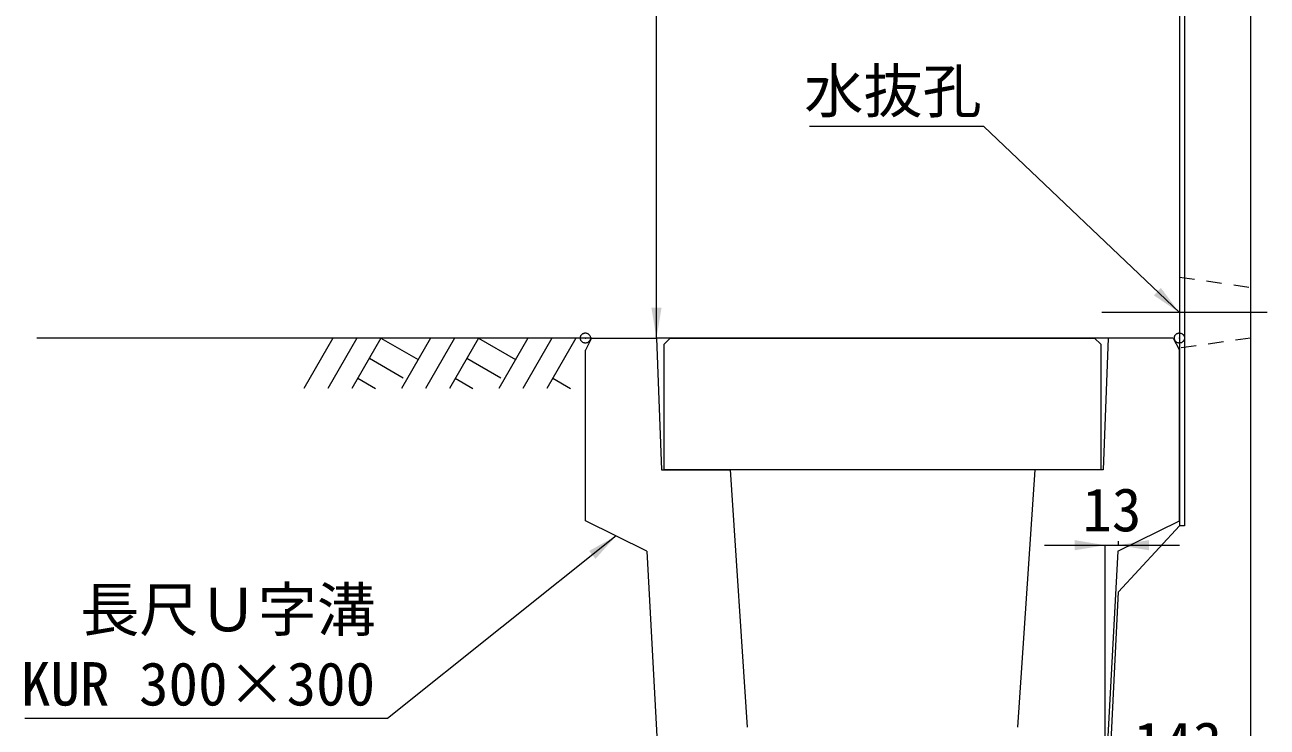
# Model space of a CAD drawing. Units: millimetres at full size, sheet at 1:20; details may follow other scales. Extents: x 201886 to 211886, y 860265 to 873235.
# Drawn here: x 209942 to 211165, y 861668 to 862360 of the extents above; entities that cross this region are included whole.
import ezdxf
from ezdxf.enums import TextEntityAlignment as Align

# ---------------------------------------------------------------- set-up
doc = ezdxf.new("R2010")
doc.units = ezdxf.units.MM
doc.header["$LTSCALE"] = 20
doc.header["$PDMODE"] = 32
doc.header["$PDSIZE"] = 10
doc.linetypes.add('USER1', pattern=[1.35, 0.75, -0.6])
doc.linetypes.add('USER2', pattern=[28.575, 19.05, -3.175, 3.175, -3.175])
for name, color, linetype, lineweight in [('0_2', 7, 'Continuous', 20), ('UKパネル', 2, 'Continuous', 20), ('ハッチング', 7, 'Continuous', 5), ('寸法線', 7, 'Continuous', 13), ('引出線', 4, 'Continuous', 13), ('本体', 2, 'Continuous', 13), ('補助線', 8, 'USER2', 13)]:
    doc.layers.add(name, color=color, linetype=linetype, lineweight=lineweight)
doc.styles.add('ＭＳ ゴシック', font='')
doc.styles.get('ＭＳ ゴシック').set_extended_font_data('MS Gothic')

# ---------------------------------------------------------------- blocks, each defined once
blk = doc.blocks.new('filled_arrow')
at = {"color": 0, "linetype": 'Continuous', "lineweight": -2}
blk.add_solid([(7.5, 1.25), (0, 0), (7.5, -1.25)], dxfattribs=at)

msp = doc.modelspace()

# ---------------------------------------------------------------- linework, layer by layer
at = {"layer": '0_2'}
msp.add_line((210499.85, 862051.25), (209953.78, 862051.25), dxfattribs=at)
at = {"layer": 'UKパネル'}
for p, q in [((211078.85, 863046.25), (211078.85, 861866.25)), ((211148.85, 863051.25), (211148.85, 861531.25)), ((211018.85, 861801.25), (211078.85, 861866.25)), ((211006.09, 861536.25), (211018.85, 861801.25))]:
    msp.add_line(p, q, dxfattribs=at)
at = {"layer": 'UKパネル', "color": 4, "lineweight": 5}
for p, q in [((211083.85, 863051.25), (211083.85, 861866.25)), ((211083.85, 861866.25), (211078.85, 861866.25))]:
    msp.add_line(p, q, dxfattribs=at)
at = {"layer": 'UKパネル', "linetype": 'USER1', "lineweight": 9}
for p, q in [((211078.85, 862111.25), (211148.85, 862101.25)), ((211148.85, 862051.25), (211078.85, 862041.25))]:
    msp.add_line(p, q, dxfattribs=at)
at = {"layer": 'ハッチング', "lineweight": 9}
for p, q in [((210245.29, 862051.25), (210216.64, 862001.63)), ((210268.91, 862051.25), (210240.26, 862001.63)), ((210292.53, 862051.25), (210263.88, 862001.63)), ((210292.53, 862051.25), (210329.1, 862030.14)), ((210341.29, 862051.25), (210312.64, 862001.63)), ((210364.91, 862051.25), (210336.26, 862001.63)), ((210388.53, 862051.25), (210359.88, 862001.63)), ((210388.53, 862051.25), (210425.1, 862030.14)), ((210437.28, 862051.25), (210408.64, 862001.63)), ((210460.91, 862051.25), (210432.26, 862001.63)), ((210484.53, 862051.25), (210455.88, 862001.63)), ((210281.11, 862031.46), (210314.52, 862012.17)), ((210377.11, 862031.46), (210410.52, 862012.17)), ((210269.69, 862011.68), (210287.1, 862001.63)), ((210365.68, 862011.68), (210383.1, 862001.63)), ((210461.68, 862011.68), (210479.1, 862001.63))]:
    msp.add_line(p, q, dxfattribs=at)
at = {"layer": '寸法線'}
for p, q in [((210563.85, 862051.25), (210563.85, 863051.25)), ((211028.85, 862051.25), (210563.85, 862051.25)), ((210945.85, 861847.18), (211078.85, 861847.18)), ((211005.85, 861581.25), (211005.85, 861847.18)), ((211018.85, 861847.18), (211018.85, 861851.26))]:
    msp.add_line(p, q, dxfattribs=at)
at = {"layer": '引出線'}
msp.add_lwpolyline([(211078.85, 862076.25), (210886.39, 862259.7), (210714.64, 862259.7)], dxfattribs=at)
at = {"layer": '引出線', "lineweight": 9}
msp.add_lwpolyline([(210524.1, 861856.32), (210298.92, 861676.33), (210289.91, 861676.33), (209941.82, 861676.33)], dxfattribs=at)
at = {"layer": '本体'}
for p, q in [((210499.85, 862051.25), (210493.85, 862039.25)), ((210499.85, 862051.25), (210563.85, 862051.25)), ((210563.85, 862051.25), (210568.85, 861921.25)), ((211008.85, 862051.25), (211003.85, 861921.25)), ((211072.85, 862051.25), (211008.85, 862051.25)), ((211072.85, 862051.25), (211078.85, 862039.25)), ((210493.85, 861871.25), (210493.85, 862039.25)), ((211078.85, 861871.25), (211078.85, 862039.25)), ((210568.85, 861921.25), (210636.35, 861921.25)), ((210636.35, 861921.25), (210653.24, 861667.93)), ((210936.35, 861921.25), (210919.46, 861667.93)), ((211003.85, 861921.25), (210936.35, 861921.25)), ((210554.35, 861841.39), (210493.85, 861871.25)), ((211018.35, 861841.39), (211078.85, 861871.25)), ((210554.35, 861841.39), (210568.94, 861573.66)), ((211018.35, 861841.39), (211003.75, 861573.66))]:
    msp.add_line(p, q, dxfattribs=at)
at = {"layer": '本体', "lineweight": 20}
msp.add_lwpolyline([(210571.35, 861921.25), (210571.35, 862045.25), (210577.35, 862051.25), (210995.35, 862051.25), (211001.35, 862045.25), (211001.35, 861921.25)], close=True, dxfattribs=at)
at = {"layer": '補助線'}
msp.add_line((211165.26, 862076.25), (211002.43, 862076.25), dxfattribs=at)
for p in [(210493.85, 862051.25), (211078.85, 862051.25)]:
    msp.add_point(p, dxfattribs=at)

# ---------------------------------------------------------------- block references
at = {"layer": '寸法線', "xscale": 4, "yscale": 4}
for p, rotation in [((210563.85, 862051.25), 90), ((211005.85, 861847.18), 180)]:
    msp.add_blockref('filled_arrow', p, dxfattribs=dict(at, rotation=rotation))
msp.add_blockref('filled_arrow', (211018.85, 861847.18), dxfattribs=at)
at = {"layer": '引出線', "xscale": 4, "yscale": 4, "rotation": 136.4}
msp.add_blockref('filled_arrow', (211078.85, 862076.25), dxfattribs=at)
at = {"layer": '引出線', "lineweight": 9, "xscale": 4, "yscale": 4, "rotation": 218.6}
msp.add_blockref('filled_arrow', (210524.1, 861856.32), dxfattribs=at)

# ---------------------------------------------------------------- texts
at = {"layer": '寸法線', "style": 'ＭＳ ゴシック'}
for s, p in [('13', (211012.35, 861882.18)), ('143', (211077.35, 861651.7))]:
    msp.add_text(s, height=42.72, dxfattribs=at).set_placement(p, align=Align.MIDDLE_CENTER)
at = {"layer": '引出線', "style": 'ＭＳ ゴシック'}
msp.add_text('水抜孔', height=42.72, dxfattribs=at).set_placement((210884.14, 862315.98), align=Align.TOP_RIGHT)
for s, p in [('長尺Ｕ字溝', (209996.29, 861749.56)), ('KUR 300×300', (209938.01, 861676.44))]:
    msp.add_text(s, height=42.72, dxfattribs=at).set_placement(p, align=Align.BOTTOM_LEFT)

doc.saveas('drawing.dxf')
